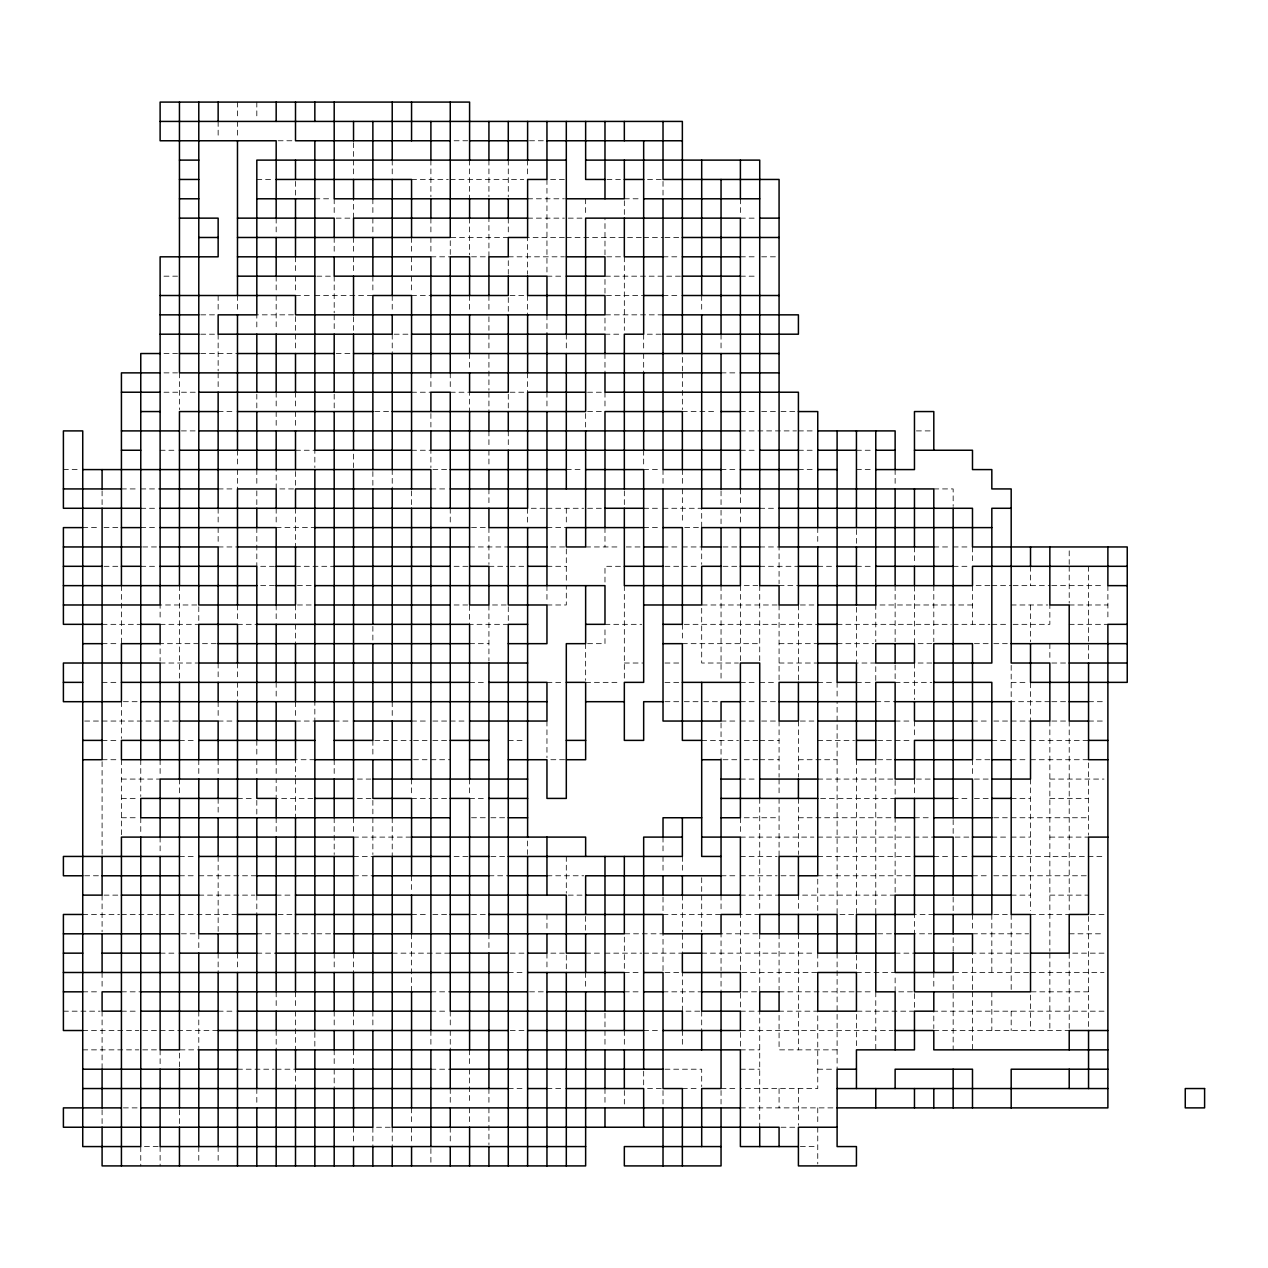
<?xml version="1.0" encoding="UTF-8"?>
<svg xmlns="http://www.w3.org/2000/svg" width="1268" height="1268" viewBox="0 0 1268 1268"><rect width="100%" height="100%" fill="white"/><g stroke="black" fill="none" stroke-linecap="round" stroke-linejoin="round"><path stroke-width="0.75" stroke-dasharray="5 3.75" d="M278.104 140.764L295.507 140.764M454.118 140.764L467.654 140.764M529.548 140.764L545.018 140.764M256.818 179.454L274.237 179.454M411.561 179.454L448.317 179.454M450.251 179.454L523.747 179.454M564.371 179.454L546.952 179.454L546.952 274.237M606.928 179.454L620.464 179.454M647.536 179.454L663.021 179.454M314.844 198.791L330.33 198.791M527.615 198.791L564.371 198.791M624.332 198.791L641.735 198.791M336.131 218.144L353.534 218.144L353.534 198.791M527.615 218.144L564.371 218.144M568.238 218.144L585.642 218.144M740.385 218.144L757.788 218.144M508.278 237.481L450.251 237.481L450.251 254.884M564.371 237.481L527.615 237.481L527.615 274.237M566.305 237.481L641.735 237.481M643.668 237.481L663.021 237.481M664.955 237.481L680.425 237.481M430.898 256.818L450.251 256.818M471.522 256.818L488.925 256.818L488.925 218.144M508.278 256.818L564.371 256.818M620.464 256.818L604.979 256.818L604.979 218.144M663.021 256.818L680.425 256.818M740.385 256.818L757.788 256.818M761.656 256.818L779.075 256.818M163.984 276.17L177.52 276.17M316.778 276.17L330.33 276.17M546.952 276.17L564.371 276.17M680.425 276.17L604.979 276.17L604.979 295.507L643.668 295.507M740.385 276.17L757.788 276.17M295.507 295.507L312.911 295.507M314.844 295.507L372.871 295.507M411.561 295.507L430.898 295.507M523.747 295.507L508.278 295.507L508.278 312.911M663.021 295.507L680.425 295.507M200.724 314.844L218.144 314.844M663.021 314.844L604.979 314.844L604.979 330.33M200.724 334.197L216.21 334.197M394.158 334.197L411.561 334.197M604.979 334.197L620.464 334.197M661.072 334.197L643.668 334.197L643.668 351.601M163.984 353.534L177.52 353.534M200.724 353.534L237.481 353.534M336.131 353.534L353.534 353.534M163.984 372.871L177.52 372.871M721.048 372.871L738.451 372.871M163.984 392.224L198.791 392.224M411.561 392.224L430.898 392.224M450.251 392.224L469.588 392.224L469.588 411.561M523.747 392.224L508.278 392.224L508.278 411.561M587.575 392.224L603.045 392.224M218.144 411.561L233.613 411.561M374.805 411.561L392.224 411.561M587.575 411.561L603.045 411.561M682.358 411.561L717.165 411.561M740.385 411.561L757.788 411.561M761.656 411.561L777.141 411.561M781.009 411.561L796.478 411.561M181.387 430.898L198.791 430.898M740.385 430.898L796.478 430.898M798.412 430.898L813.882 430.898M916.399 430.898L931.869 430.898M160.117 450.251L177.52 450.251M295.507 450.251L314.844 450.251L314.844 467.654M411.561 450.251L430.898 450.251L430.898 467.654M740.385 450.251L757.788 450.251M798.412 450.251L813.882 450.251M856.439 450.251L873.842 450.251M63.4 469.588L80.803 469.588M432.832 469.588L450.251 469.588M566.305 469.588L583.708 469.588M643.668 469.588L661.072 469.588M721.048 469.588L738.451 469.588M798.412 469.588L813.882 469.588M856.439 469.588L873.842 469.588M121.427 488.925L138.83 488.925M140.764 488.925L160.117 488.925M218.144 488.925L233.613 488.925M293.574 488.925L276.17 488.925L276.17 469.588M430.898 488.925L448.317 488.925M933.803 488.925L953.156 488.925L953.156 506.344M140.764 508.278L158.183 508.278M545.018 508.278L527.615 508.278L527.615 523.747M546.952 508.278L583.708 508.278M587.575 508.278L603.045 508.278M643.668 508.278L661.072 508.278M663.021 508.278L701.695 508.278L701.695 527.615L682.358 527.615M759.722 508.278L777.141 508.278M82.737 527.615L100.156 527.615M104.024 527.615L119.493 527.615M140.764 527.615L158.183 527.615M276.17 527.615L314.844 527.615M471.522 527.615L486.991 527.615M546.952 527.615L566.305 527.615M643.668 527.615L661.072 527.615M142.698 546.952L158.183 546.952M218.144 546.952L237.481 546.952M469.588 546.952L508.278 546.952M550.835 546.952L566.305 546.952L566.305 583.708M585.642 546.952L620.464 546.952M626.265 546.952L641.735 546.952M663.021 546.952L680.425 546.952M682.358 546.952L701.695 546.952L701.695 564.371M722.982 546.952L740.385 546.952M759.722 546.952L779.075 546.952L779.075 583.708M933.803 546.952L951.222 546.952M953.156 546.952L970.559 546.952M104.024 566.305L119.493 566.305M140.764 566.305L158.183 566.305M260.685 566.305L276.17 566.305M295.507 566.305L334.197 566.305M454.118 566.305L469.588 566.305M488.925 566.305L508.278 566.305M510.211 566.305L523.747 566.305M546.952 566.305L566.305 566.305M620.464 566.305L604.979 566.305L604.979 583.708M664.955 566.305L680.425 566.305M682.358 566.305L699.762 566.305M722.982 566.305L738.451 566.305M759.722 566.305L798.412 566.305M817.749 566.305L835.168 566.305M856.439 566.305L873.842 566.305M953.156 566.305L970.559 566.305M260.685 585.642L276.17 585.642M297.441 585.642L314.844 585.642M744.253 585.642L757.788 585.642M779.075 585.642L798.412 585.642M989.896 585.642L972.493 585.642L972.493 624.332M991.83 585.642L1011.182 585.642M1013.116 585.642L1049.856 585.642M1051.79 585.642L1104.016 585.642M297.441 604.979L314.844 604.979M454.118 604.979L467.654 604.979M546.952 604.979L566.305 604.979L566.305 585.642M777.141 604.979L701.695 604.979L701.695 663.021L738.451 663.021M800.346 604.979L813.882 604.979M972.493 604.979L875.776 604.979L875.776 641.735M1011.182 604.979L1047.923 604.979M1069.209 604.979L1107.883 604.979M102.09 624.332L140.764 624.332M160.117 624.332L198.791 624.332M237.481 624.332L256.818 624.332M508.278 624.332L469.588 624.332L469.588 604.979M604.979 624.332L641.735 624.332M684.292 624.332L817.749 624.332M837.102 624.332L951.222 624.332M953.156 624.332L989.896 624.332M991.83 624.332L1007.315 624.332M1013.116 624.332L1049.856 624.332L1049.856 604.979M1069.209 624.332L1107.883 624.332M102.09 643.668L119.493 643.668M216.21 643.668L160.117 643.668L160.117 661.072M469.588 643.668L488.925 643.668M587.575 643.668L604.979 643.668L604.979 626.265M682.358 643.668L759.722 643.668M779.075 643.668L817.749 643.668M837.102 643.668L873.842 643.668M931.869 643.668L914.466 643.668L914.466 585.642M974.426 643.668L989.896 643.668M993.763 643.668L1007.315 643.668M160.117 663.021L198.791 663.021M624.332 663.021L643.668 663.021M664.955 663.021L680.425 663.021M779.075 663.021L817.749 663.021M931.869 663.021L914.466 663.021L914.466 699.762M1051.79 663.021L1067.276 663.021M102.09 682.358L119.493 682.358M469.588 682.358L486.991 682.358M546.952 682.358L564.371 682.358M585.642 682.358L620.464 682.358M664.955 682.358L680.425 682.358M740.385 682.358L757.788 682.358M759.722 682.358L777.141 682.358M817.749 682.358L835.168 682.358M856.439 682.358L873.842 682.358M895.129 682.358L931.869 682.358M1011.182 682.358L1028.586 682.358M123.361 701.695L140.764 701.695M664.955 701.695L682.358 701.695M684.292 701.695L701.695 701.695M703.629 701.695L721.048 701.695M740.385 701.695L757.788 701.695M761.656 701.695L777.141 701.695M875.776 701.695L895.129 701.695M1049.856 701.695L1011.182 701.695L1011.182 663.021M1051.79 701.695L1069.209 701.695M1088.546 701.695L1104.016 701.695M84.671 721.048L160.117 721.048M163.984 721.048L179.454 721.048M218.144 721.048L233.613 721.048M295.507 721.048L314.844 721.048L314.844 701.695M334.197 721.048L351.601 721.048M411.561 721.048L427.031 721.048M432.832 721.048L448.317 721.048M450.251 721.048L467.654 721.048M721.048 721.048L738.451 721.048M740.385 721.048L757.788 721.048M761.656 721.048L777.141 721.048M800.346 721.048L813.882 721.048M895.129 721.048L910.598 721.048M972.493 721.048L989.896 721.048M993.763 721.048L1030.519 721.048L1030.519 682.358M1051.79 721.048L1069.209 721.048L1069.209 910.598M1088.546 721.048L1104.016 721.048M102.09 740.385L119.493 740.385M179.454 740.385L196.857 740.385M374.805 740.385L411.561 740.385M413.495 740.385L427.031 740.385M432.832 740.385L450.251 740.385M508.278 740.385L523.747 740.385M701.695 740.385L738.451 740.385M744.253 740.385L757.788 740.385M759.722 740.385L779.075 740.385M817.749 740.385L854.505 740.385M877.71 740.385L910.598 740.385M991.83 740.385L1007.315 740.385M1011.182 740.385L1028.586 740.385M1030.519 740.385L1088.546 740.385M102.09 759.722L119.493 759.722M314.844 759.722L295.507 759.722L295.507 777.141M413.495 759.722L427.031 759.722M430.898 759.722L450.251 759.722M550.835 759.722L566.305 759.722M722.982 759.722L740.385 759.722M744.253 759.722L757.788 759.722M759.722 759.722L779.075 759.722M798.412 759.722L837.102 759.722M877.71 759.722L895.129 759.722M989.896 759.722L972.493 759.722L972.493 777.141M1011.182 759.722L1028.586 759.722M1030.519 759.722L1088.546 759.722L1088.546 835.168M121.427 779.075L160.117 779.075M357.402 779.075L370.938 779.075M740.385 779.075L757.788 779.075M817.749 779.075L895.129 779.075L895.129 798.412L817.749 798.412M916.399 779.075L933.803 779.075M974.426 779.075L989.896 779.075M1049.856 779.075L1104.016 779.075M121.427 798.412L138.83 798.412M237.481 798.412L254.884 798.412M312.911 798.412L276.17 798.412L276.17 779.075M357.402 798.412L370.938 798.412M411.561 798.412L430.898 798.412M432.832 798.412L448.317 798.412M469.588 798.412L486.991 798.412M953.156 798.412L970.559 798.412M974.426 798.412L989.896 798.412M1011.182 798.412L1030.519 798.412M1049.856 798.412L1088.546 798.412M121.427 817.749L138.83 817.749M471.522 817.749L488.925 817.749M490.859 817.749L508.278 817.749M744.253 817.749L779.075 817.749M798.412 817.749L895.129 817.749L895.129 893.195M914.466 817.749L931.869 817.749M993.763 817.749L1007.315 817.749M1011.182 817.749L1088.546 817.749M353.534 837.102L411.561 837.102M740.385 837.102L813.882 837.102M817.749 837.102L933.803 837.102M955.089 837.102L972.493 837.102M991.83 837.102L1007.315 837.102M1011.182 837.102L1030.519 837.102M1049.856 837.102L1088.546 837.102M179.454 856.439L196.857 856.439M353.534 856.439L372.871 856.439M454.118 856.439L469.588 856.439M490.859 856.439L506.344 856.439M740.385 856.439L777.141 856.439M817.749 856.439L910.598 856.439M933.803 856.439L951.222 856.439M953.156 856.439L970.559 856.439M991.83 856.439L1104.016 856.439M84.671 875.776L100.156 875.776M179.454 875.776L196.857 875.776M198.791 875.776L256.818 875.776M353.534 875.776L372.871 875.776M488.925 875.776L508.278 875.776M546.952 875.776L583.708 875.776M721.048 875.776L738.451 875.776M740.385 875.776L777.141 875.776M781.009 875.776L796.478 875.776M910.598 875.776L817.749 875.776L817.749 914.466M972.493 875.776L989.896 875.776M993.763 875.776L1086.613 875.776M104.024 895.129L119.493 895.129M198.791 895.129L254.884 895.129M276.17 895.129L293.574 895.129M568.238 895.129L585.642 895.129M740.385 895.129L779.075 895.129M895.129 895.129L798.412 895.129L798.412 910.598M1011.182 895.129L1030.519 895.129M1049.856 895.129L1088.546 895.129M82.737 914.466L119.493 914.466M121.427 914.466L158.183 914.466M160.117 914.466L177.52 914.466M179.454 914.466L237.481 914.466M278.104 914.466L293.574 914.466M411.561 914.466L427.031 914.466M432.832 914.466L450.251 914.466M471.522 914.466L486.991 914.466M663.021 914.466L721.048 914.466M759.722 914.466L740.385 914.466L740.385 972.493L817.749 972.493M933.803 914.466L914.466 914.466L914.466 933.803L931.869 933.803M993.763 914.466L1007.315 914.466M1030.519 914.466L1069.209 914.466M1104.016 914.466L1088.546 914.466L1088.546 1028.586M181.387 933.803L198.791 933.803L198.791 951.222M256.818 933.803L274.237 933.803M276.17 933.803L314.844 933.803M316.778 933.803L334.197 933.803M757.788 933.803L721.048 933.803L721.048 970.559M877.71 933.803L893.195 933.803M972.493 933.803L1028.586 933.803M1069.209 933.803L1104.016 933.803M160.117 953.156L177.52 953.156M256.818 953.156L276.17 953.156M392.224 953.156L450.251 953.156M510.211 953.156L527.615 953.156M550.835 953.156L564.371 953.156M585.642 953.156L603.045 953.156M604.979 953.156L641.735 953.156M643.668 953.156L682.358 953.156L682.358 933.803M701.695 953.156L813.882 953.156M895.129 953.156L914.466 953.156M1028.586 953.156L972.493 953.156L972.493 989.896M1104.016 953.156L1069.209 953.156L1069.209 1028.586M508.278 972.493L523.747 972.493M624.332 972.493L641.735 972.493M664.955 972.493L680.425 972.493M856.439 972.493L895.129 972.493M1028.586 972.493L953.156 972.493L953.156 1049.856M1030.519 972.493L1104.016 972.493M82.737 991.83L100.156 991.83M121.427 991.83L140.764 991.83M430.898 991.83L450.251 991.83M529.548 991.83L546.952 991.83M624.332 991.83L641.735 991.83M663.021 991.83L701.695 991.83M779.075 991.83L854.505 991.83M856.439 991.83L873.842 991.83M1088.546 991.83L1030.519 991.83L1030.519 1030.519M63.4 1011.182L100.156 1011.182M121.427 1011.182L138.83 1011.182M218.144 1011.182L233.613 1011.182M430.898 1011.182L448.317 1011.182M699.762 1011.182L682.358 1011.182L682.358 972.493M740.385 1011.182L759.722 1011.182L759.722 1127.236M914.466 1011.182L856.439 1011.182L856.439 1047.923M1104.016 1011.182L933.803 1011.182L933.803 1028.586M82.737 1030.519L138.83 1030.519M142.698 1030.519L218.144 1030.519M510.211 1030.519L527.615 1030.519M643.668 1030.519L661.072 1030.519M740.385 1030.519L893.195 1030.519M933.803 1030.519L1069.209 1030.519M82.737 1049.856L138.83 1049.856M142.698 1049.856L160.117 1049.856L160.117 1067.276M740.385 1049.856L759.722 1049.856M837.102 1049.856L779.075 1049.856L779.075 1011.182L817.749 1011.182L817.749 1088.546L740.385 1088.546M237.481 1069.209L274.237 1069.209M276.17 1069.209L295.507 1069.209L295.507 1088.546M430.898 1069.209L450.251 1069.209M664.955 1069.209L701.695 1069.209L701.695 1086.613M740.385 1069.209L759.722 1069.209M817.749 1069.209L835.168 1069.209M508.278 1088.546L523.747 1088.546M546.952 1088.546L564.371 1088.546M647.536 1088.546L663.021 1088.546L663.021 1104.016M682.358 1088.546L699.762 1088.546M721.048 1088.546L738.451 1088.546M123.361 1107.883L138.83 1107.883M740.385 1107.883L837.102 1107.883M390.29 1127.236L372.871 1127.236L372.871 1146.573M781.009 1127.236L798.412 1127.236M158.183 1146.573L140.764 1146.573L140.764 1165.91M800.346 1146.573L817.749 1146.573M1107.883 585.642L1107.883 620.464M1088.546 566.305L1088.546 663.021M1069.209 550.835L1069.209 564.371M1069.209 566.305L1069.209 603.045M1049.856 643.668L1049.856 661.072M1049.856 721.048L1049.856 951.222M1049.856 953.156L1049.856 1030.519M1030.519 566.305L1030.519 585.642M1030.519 604.979L1030.519 641.735M1030.519 779.075L1030.519 910.598M1011.182 914.466L1011.182 989.896M1011.182 1011.182L1011.182 1030.519M991.83 914.466L991.83 972.493M991.83 991.83L991.83 1030.519M972.493 546.952L972.493 564.371M972.493 914.466L972.493 931.869M972.493 991.83L972.493 1049.856M953.156 819.683L953.156 835.168M953.156 897.062L953.156 910.598M953.156 937.67L953.156 951.222M933.803 585.642L933.803 641.735M933.803 972.493L933.803 989.896M914.466 546.952L914.466 564.371M914.466 721.048L914.466 738.451M914.466 779.075L914.466 796.478M914.466 1007.315L914.466 991.83L895.129 991.83L895.129 974.426M895.129 469.588L895.129 486.991M895.129 585.642L895.129 641.735M895.129 664.955L895.129 680.425M875.776 680.425L875.776 663.021L856.439 663.021L856.439 604.979M875.776 759.722L875.776 914.466M875.776 991.83L875.776 1049.856M856.439 529.548L856.439 545.018M856.439 759.722L856.439 914.466L837.102 914.466L837.102 701.695M856.439 955.089L856.439 970.559M837.102 682.358L837.102 699.762M837.102 953.156L837.102 1069.209M817.749 527.615L817.749 545.018M817.749 953.156L817.749 970.559M817.749 1107.883L817.749 1125.302M817.749 1127.236L817.749 1163.976M798.412 604.979L798.412 680.425M798.412 721.048L798.412 777.141M798.412 798.412L798.412 854.505M798.412 933.803L798.412 1049.856M798.412 1088.546L798.412 1125.302M779.075 604.979L779.075 680.425M779.075 721.048L779.075 777.141M779.075 779.075L779.075 796.478M779.075 798.412L779.075 856.439M779.075 933.803L779.075 989.896M779.075 1088.546L779.075 1107.883M759.722 585.642L759.722 661.072M759.722 798.412L759.722 910.598M759.722 933.803L759.722 991.83L740.385 991.83L740.385 1007.315M740.385 198.791L740.385 216.21M740.385 488.925L740.385 506.344M740.385 508.278L740.385 523.747M740.385 585.642L740.385 661.072M740.385 817.749L740.385 835.168M740.385 1032.453L740.385 1047.923M721.048 334.197L721.048 351.601M721.048 490.859L721.048 506.344M721.048 510.211L721.048 523.747M721.048 585.642L721.048 680.425M721.048 722.982L721.048 759.722M721.048 895.129L721.048 910.598M721.048 972.493L721.048 991.83M721.048 1090.48L721.048 1104.016M701.695 295.507L701.695 312.911M701.695 877.71L701.695 893.195M701.695 895.129L701.695 931.869M701.695 1011.182L701.695 1030.519M682.358 357.402L682.358 370.938M682.358 372.871L682.358 409.627M682.358 469.588L682.358 486.991M682.358 488.925L682.358 523.747M682.358 624.332L682.358 641.735M682.358 856.439L682.358 873.842M682.358 895.129L682.358 931.869M682.358 1030.519L682.358 1047.923M663.021 181.387L663.021 198.791M663.021 469.588L663.021 486.991M663.021 837.102L663.021 854.505M663.021 856.439L663.021 873.842M663.021 897.062L663.021 910.598M663.021 970.559L663.021 933.803L624.332 933.803L624.332 970.559M643.668 353.534L643.668 372.871M643.668 450.251L643.668 467.654M643.668 1071.143L643.668 1086.613M624.332 200.724L624.332 216.21M624.332 256.818L624.332 330.33M624.332 490.859L624.332 506.344M624.332 585.642L624.332 680.425M624.332 1030.519L624.332 1047.923M624.332 1090.48L624.332 1104.016M604.979 353.534L604.979 372.871M604.979 392.224L604.979 409.627M604.979 527.615L604.979 546.952M604.979 1013.116L604.979 1028.586M604.979 1030.519L604.979 1047.923M604.979 1088.546L604.979 1104.016M585.642 198.791L585.642 216.21M585.642 413.495L585.642 427.031M585.642 643.668L585.642 680.425M585.642 916.399L585.642 931.869M585.642 972.493L585.642 989.896M566.305 334.197L566.305 351.601M566.305 508.278L566.305 523.747M566.305 856.439L566.305 893.195M566.305 955.089L566.305 970.559M546.952 314.844L546.952 334.197M546.952 392.224L546.952 409.627M546.952 585.642L546.952 603.045M546.952 721.048L546.952 757.788M546.952 914.466L546.952 931.869M546.952 953.156L546.952 970.559M527.615 160.117L527.615 177.52M527.615 295.507L527.615 314.844M527.615 372.871L527.615 392.224M527.615 840.969L527.615 854.505M508.278 160.117L508.278 196.857M508.278 218.144L508.278 233.613M508.278 260.685L508.278 274.237M508.278 430.898L508.278 448.317M508.278 620.464L508.278 604.979L488.925 604.979L488.925 661.072M488.925 160.117L488.925 196.857M488.925 295.507L488.925 312.911M488.925 316.778L488.925 330.33M488.925 334.197L488.925 351.601M488.925 353.534L488.925 390.29M488.925 392.224L488.925 411.561M488.925 430.898L488.925 448.317M488.925 450.251L488.925 467.654M488.925 488.925L488.925 506.344M488.925 527.615L488.925 564.371M488.925 933.803L488.925 951.222M488.925 1088.546L488.925 1104.016M488.925 1107.883L488.925 1144.639M469.588 160.117L469.588 198.791M469.588 218.144L469.588 254.884M469.588 295.507L469.588 312.911M469.588 353.534L469.588 370.938M469.588 779.075L469.588 796.478M469.588 1049.856L469.588 1067.276M469.588 1069.209L469.588 1104.016M469.588 1107.883L469.588 1125.302M450.251 372.871L450.251 390.29M450.251 508.278L450.251 523.747M450.251 1011.182L450.251 1028.586M450.251 1030.519L450.251 1049.856M450.251 1088.546L450.251 1104.016M450.251 1127.236L450.251 1144.639M430.898 160.117L430.898 196.857M430.898 218.144L430.898 233.613M430.898 237.481L430.898 254.884M430.898 372.871L430.898 390.29M430.898 413.495L430.898 427.031M430.898 1030.519L430.898 1047.923M430.898 1148.507L430.898 1163.976M411.561 237.481L411.561 254.884M411.561 256.818L411.561 274.237M411.561 276.17L411.561 293.574M411.561 490.859L411.561 506.344M411.561 779.075L411.561 796.478M411.561 875.776L411.561 893.195M411.561 933.803L411.561 991.83M411.561 1107.883L411.561 1125.302M411.561 1127.236L411.561 1144.639M392.224 160.117L392.224 177.52M392.224 295.507L392.224 312.911M392.224 334.197L392.224 353.534M392.224 469.588L392.224 488.925M392.224 701.695L392.224 717.165M392.224 817.749L392.224 856.439M392.224 1127.236L392.224 1146.573M372.871 198.791L372.871 216.21M372.871 218.144L372.871 233.613M372.871 276.17L372.871 293.574M372.871 471.522L372.871 486.991M372.871 626.265L372.871 641.735M372.871 740.385L372.871 757.788M372.871 800.346L372.871 813.882M372.871 817.749L372.871 854.505M372.871 1011.182L372.871 1028.586M353.534 142.698L353.534 158.183M353.534 160.117L353.534 177.52M353.534 237.481L353.534 254.884M353.534 256.818L353.534 274.237M353.534 316.778L353.534 330.33M353.534 454.118L353.534 467.654M353.534 817.749L353.534 835.168M353.534 953.156L353.534 972.493M353.534 1011.182L353.534 1028.586M353.534 1049.856L353.534 1067.276M353.534 1127.236L353.534 1144.639M334.197 198.791L334.197 216.21M334.197 237.481L334.197 254.884M334.197 276.17L334.197 312.911M334.197 314.844L334.197 330.33M334.197 394.158L334.197 409.627M334.197 759.722L334.197 777.141M334.197 817.749L334.197 854.505M334.197 953.156L334.197 970.559M334.197 1011.182L334.197 1028.586M334.197 1049.856L334.197 1067.276M334.197 1069.209L334.197 1088.546M314.844 1032.453L314.844 1049.856M295.507 181.387L295.507 196.857M295.507 256.818L295.507 274.237M295.507 276.17L295.507 293.574M295.507 330.33L295.507 314.844L256.818 314.844L256.818 330.33M295.507 334.197L295.507 351.601M295.507 392.224L295.507 409.627M295.507 411.561L295.507 427.031M295.507 471.522L295.507 486.991M295.507 508.278L295.507 546.952M295.507 604.979L295.507 620.464M295.507 624.332L295.507 643.668M295.507 701.695L295.507 717.165M295.507 779.075L295.507 817.749M295.507 991.83L295.507 1007.315M295.507 1011.182L295.507 1049.856M276.17 218.144L276.17 233.613M276.17 276.17L276.17 293.574M276.17 295.507L276.17 330.33M276.17 392.224L276.17 409.627M276.17 411.561L276.17 427.031M276.17 508.278L276.17 523.747M276.17 604.979L276.17 620.464M276.17 682.358L276.17 699.762M276.17 759.722L276.17 777.141M276.17 817.749L276.17 835.168M276.17 991.83L276.17 1007.315M276.17 1030.519L276.17 1049.856M256.818 102.09L256.818 119.493M256.818 394.158L256.818 409.627M256.818 469.588L256.818 486.991M256.818 490.859L256.818 508.278M256.818 527.615L256.818 566.305M256.818 740.385L256.818 757.788M256.818 759.722L256.818 777.141M256.818 800.346L256.818 817.749M256.818 895.129L256.818 914.466M256.818 1088.546L256.818 1104.016M237.481 102.09L237.481 119.493M237.481 121.427L237.481 138.83M237.481 295.507L237.481 312.911M237.481 450.251L237.481 467.654M237.481 469.588L237.481 488.925M237.481 604.979L237.481 620.464M237.481 663.021L237.481 680.425M237.481 682.358L237.481 701.695M237.481 953.156L237.481 970.559M218.144 121.427L218.144 138.83M218.144 295.507L218.144 312.911M218.144 334.197L218.144 370.938M218.144 372.871L218.144 390.29M218.144 508.278L218.144 523.747M218.144 527.615L218.144 545.018M218.144 663.021L218.144 680.425M218.144 701.695L218.144 717.165M218.144 759.722L218.144 777.141M218.144 798.412L218.144 813.882M218.144 856.439L218.144 933.803M218.144 953.156L218.144 972.493M218.144 1146.573L218.144 1163.976M198.791 620.464L198.791 604.979L160.117 604.979L160.117 620.464M198.791 759.722L198.791 777.141M198.791 1011.182L198.791 1049.856L179.454 1049.856L179.454 1069.209M198.791 1146.573L198.791 1163.976M179.454 372.871L179.454 409.627M179.454 585.642L179.454 682.358M179.454 779.075L179.454 796.478M179.454 1109.817L179.454 1125.302M160.117 759.722L160.117 777.141M160.117 837.102L160.117 854.505M160.117 1146.573L160.117 1165.91M140.764 759.722L140.764 796.478M140.764 817.749L140.764 835.168M121.427 585.642L121.427 643.668M121.427 701.695L121.427 738.451M121.427 759.722L121.427 835.168M102.09 490.859L102.09 506.344M102.09 761.656L102.09 854.505M102.09 895.129L102.09 931.869M102.09 972.493L102.09 989.896M102.09 1011.182L102.09 1069.209M102.09 1109.817L102.09 1125.302"/><path stroke-width="1.5" d="M160.117 121.427L682.358 121.427L682.358 353.534M450.251 140.764L295.507 140.764L295.507 102.09M469.588 140.764L527.615 140.764M546.952 140.764L682.358 140.764M179.454 160.117L198.791 160.117M566.305 160.117L256.818 160.117L256.818 314.844L218.144 314.844L218.144 334.197L392.224 334.197L392.224 314.844M585.642 160.117L759.722 160.117L759.722 585.642L779.075 585.642L779.075 604.979L798.412 604.979L798.412 392.224L604.979 392.224L604.979 372.871M179.454 179.454L198.791 179.454M276.17 179.454L411.561 179.454L411.561 237.481M604.979 179.454L585.642 179.454L585.642 121.427M624.332 179.454L643.668 179.454M179.454 198.791L198.791 198.791M256.818 198.791L314.844 198.791M527.615 198.791L334.197 198.791L334.197 102.09M566.305 198.791L624.332 198.791L624.332 160.117M643.668 198.791L759.722 198.791M179.454 218.144L218.144 218.144L218.144 256.818L160.117 256.818L160.117 604.979L63.4 604.979M237.481 218.144L334.197 218.144L334.197 237.481M527.615 218.144L353.534 218.144L353.534 237.481M759.722 218.144L779.075 218.144M198.791 237.481L218.144 237.481M237.481 237.481L450.251 237.481L450.251 102.09M682.358 237.481L779.075 237.481M237.481 256.818L430.898 256.818L430.898 372.871M566.305 256.818L604.979 256.818L604.979 276.17L566.305 276.17M663.021 256.818L624.332 256.818L624.332 218.144M682.358 256.818L740.385 256.818M237.481 276.17L314.844 276.17M682.358 276.17L740.385 276.17M160.117 295.507L295.507 295.507L295.507 314.844L604.979 314.844L604.979 295.507L527.615 295.507L527.615 276.17M430.898 295.507L508.278 295.507L508.278 276.17M643.668 295.507L663.021 295.507M682.358 295.507L779.075 295.507M160.117 314.844L198.791 314.844M663.021 314.844L798.412 314.844L798.412 334.197L663.021 334.197M160.117 334.197L198.791 334.197M411.561 334.197L604.979 334.197L604.979 353.534M160.117 353.534L140.764 353.534L140.764 759.722M179.454 353.534L198.791 353.534M237.481 353.534L334.197 353.534M353.534 353.534L779.075 353.534M160.117 372.871L121.427 372.871L121.427 585.642M721.048 372.871L179.454 372.871L179.454 102.09M740.385 372.871L779.075 372.871M121.427 392.224L160.117 392.224M198.791 392.224L411.561 392.224M585.642 392.224L527.615 392.224L527.615 508.278L160.117 508.278M140.764 411.561L160.117 411.561M218.144 411.561L179.454 411.561L179.454 585.642M237.481 411.561L372.871 411.561M392.224 411.561L585.642 411.561L585.642 218.144L740.385 218.144L740.385 488.925M721.048 411.561L740.385 411.561M798.412 411.561L817.749 411.561L817.749 527.615M121.427 430.898L179.454 430.898M198.791 430.898L740.385 430.898M817.749 430.898L895.129 430.898L895.129 469.588M121.427 450.251L140.764 450.251M179.454 450.251L295.507 450.251M411.561 450.251L314.844 450.251L314.844 140.764M740.385 450.251L430.898 450.251L430.898 430.898M759.722 450.251L798.412 450.251M817.749 450.251L856.439 450.251M875.776 450.251L895.129 450.251M914.466 450.251L972.493 450.251L972.493 469.588L991.83 469.588L991.83 488.925L1011.182 488.925L1011.182 663.021L1049.856 663.021L1049.856 721.048L1030.519 721.048L1030.519 779.075L991.83 779.075M82.737 469.588L430.898 469.588L430.898 1030.519M450.251 469.588L566.305 469.588M585.642 469.588L643.668 469.588L643.668 682.358L624.332 682.358L624.332 740.385L643.668 740.385L643.668 701.695L663.021 701.695M721.048 469.588L663.021 469.588L663.021 198.791M740.385 469.588L798.412 469.588M817.749 469.588L837.102 469.588M875.776 469.588L914.466 469.588L914.466 411.561L933.803 411.561L933.803 450.251M63.4 488.925L121.427 488.925M160.117 488.925L218.144 488.925M430.898 488.925L295.507 488.925L295.507 508.278M450.251 488.925L933.803 488.925L933.803 585.642M140.764 508.278L63.4 508.278L63.4 430.898L82.737 430.898L82.737 1146.573L140.764 1146.573L140.764 837.102M604.979 508.278L643.668 508.278M759.722 508.278L701.695 508.278L701.695 314.844M779.075 508.278L972.493 508.278L972.493 546.952L1127.236 546.952L1127.236 682.358L1030.519 682.358L1030.519 643.668M1011.182 508.278L991.83 508.278L991.83 663.021L933.803 663.021M82.737 527.615L63.4 527.615L63.4 624.332L102.09 624.332M121.427 527.615L140.764 527.615M160.117 527.615L276.17 527.615L276.17 604.979M314.844 527.615L469.588 527.615M546.952 527.615L488.925 527.615L488.925 508.278M643.668 527.615L566.305 527.615L566.305 546.952L585.642 546.952L585.642 430.898M663.021 527.615L682.358 527.615L682.358 624.332L663.021 624.332M991.83 527.615L701.695 527.615L701.695 546.952L721.048 546.952M63.4 546.952L140.764 546.952M160.117 546.952L218.144 546.952L218.144 663.021M237.481 546.952L469.588 546.952M508.278 546.952L546.952 546.952M643.668 546.952L663.021 546.952M740.385 546.952L759.722 546.952M933.803 546.952L779.075 546.952L779.075 179.454L663.021 179.454L663.021 121.427M63.4 566.305L102.09 566.305M121.427 566.305L140.764 566.305M160.117 566.305L256.818 566.305L256.818 740.385M276.17 566.305L295.507 566.305M334.197 566.305L450.251 566.305M469.588 566.305L488.925 566.305L488.925 604.979L469.588 604.979L469.588 411.561M527.615 566.305L546.952 566.305M624.332 566.305L663.021 566.305M721.048 566.305L701.695 566.305L701.695 604.979L643.668 604.979M740.385 566.305L759.722 566.305M798.412 566.305L817.749 566.305M837.102 566.305L856.439 566.305M875.776 566.305L953.156 566.305M1127.236 566.305L972.493 566.305L972.493 585.642L798.412 585.642M63.4 585.642L256.818 585.642M276.17 585.642L295.507 585.642M314.844 585.642L604.979 585.642L604.979 624.332L585.642 624.332M1127.236 585.642L1107.883 585.642L1107.883 546.952M314.844 604.979L450.251 604.979M817.749 604.979L875.776 604.979L875.776 430.898M140.764 624.332L160.117 624.332L160.117 643.668L121.427 643.668L121.427 701.695L63.4 701.695L63.4 663.021L160.117 663.021L160.117 759.722M256.818 624.332L469.588 624.332L469.588 779.075M527.615 624.332L508.278 624.332L508.278 1165.91M817.749 624.332L837.102 624.332M1127.236 624.332L1107.883 624.332L1107.883 1107.883L837.102 1107.883M82.737 643.668L102.09 643.668M218.144 643.668L469.588 643.668M508.278 643.668L546.952 643.668L546.952 604.979L508.278 604.979L508.278 450.251M663.021 643.668L682.358 643.668L682.358 740.385L701.695 740.385M817.749 643.668L837.102 643.668M1011.182 643.668L1127.236 643.668M198.791 663.021L527.615 663.021M817.749 663.021L856.439 663.021L856.439 759.722L875.776 759.722L875.776 682.358L895.129 682.358L895.129 779.075L914.466 779.075L914.466 740.385L991.83 740.385M1069.209 663.021L1127.236 663.021M63.4 682.358L82.737 682.358M121.427 682.358L469.588 682.358M488.925 682.358L546.952 682.358L546.952 721.048L469.588 721.048M566.305 682.358L585.642 682.358L585.642 759.722L566.305 759.722M682.358 682.358L740.385 682.358M817.749 682.358L779.075 682.358L779.075 721.048L798.412 721.048L798.412 682.358M856.439 682.358L837.102 682.358L837.102 430.898M933.803 682.358L991.83 682.358L991.83 914.466L933.803 914.466M140.764 701.695L546.952 701.695M585.642 701.695L624.332 701.695M740.385 701.695L721.048 701.695L721.048 721.048L663.021 721.048L663.021 488.925M779.075 701.695L875.776 701.695M895.129 701.695L1011.182 701.695L1011.182 914.466L1030.519 914.466L1030.519 991.83L914.466 991.83L914.466 933.803L895.129 933.803M1069.209 701.695L1088.546 701.695M179.454 721.048L218.144 721.048L218.144 759.722M237.481 721.048L295.507 721.048L295.507 759.722L121.427 759.722L121.427 740.385L179.454 740.385M334.197 721.048L314.844 721.048L314.844 1030.519M353.534 721.048L411.561 721.048M817.749 721.048L895.129 721.048M972.493 721.048L914.466 721.048L914.466 701.695M1088.546 721.048L1069.209 721.048L1069.209 604.979L1049.856 604.979L1049.856 546.952M82.737 740.385L102.09 740.385M198.791 740.385L314.844 740.385M334.197 740.385L372.871 740.385L372.871 643.668M450.251 740.385L488.925 740.385M566.305 740.385L585.642 740.385M856.439 740.385L875.776 740.385M1088.546 740.385L1107.883 740.385M82.737 759.722L102.09 759.722L102.09 508.278M314.844 759.722L411.561 759.722M469.588 759.722L488.925 759.722M508.278 759.722L546.952 759.722L546.952 798.412L566.305 798.412L566.305 643.668L585.642 643.668L585.642 585.642M701.695 759.722L721.048 759.722L721.048 895.129M895.129 759.722L972.493 759.722L972.493 643.668L933.803 643.668L933.803 972.493M991.83 759.722L1011.182 759.722M1107.883 759.722L1088.546 759.722L1088.546 663.021M353.534 779.075L160.117 779.075L160.117 837.102M372.871 779.075L527.615 779.075M721.048 779.075L740.385 779.075M759.722 779.075L817.749 779.075M933.803 779.075L972.493 779.075L972.493 914.466M237.481 798.412L140.764 798.412L140.764 817.749L450.251 817.749M314.844 798.412L353.534 798.412M450.251 798.412L469.588 798.412L469.588 1049.856M488.925 798.412L527.615 798.412M721.048 798.412L817.749 798.412M953.156 798.412L895.129 798.412L895.129 817.749L914.466 817.749M991.83 798.412L1011.182 798.412M508.278 817.749L527.615 817.749M701.695 817.749L663.021 817.749L663.021 837.102M721.048 817.749L740.385 817.749L740.385 663.021L759.722 663.021L759.722 798.412M933.803 817.749L991.83 817.749M411.561 837.102L585.642 837.102L585.642 856.439M682.358 837.102L643.668 837.102L643.668 1069.209M701.695 837.102L740.385 837.102L740.385 914.466L721.048 914.466L721.048 933.803L663.021 933.803L663.021 914.466L488.925 914.466M933.803 837.102L953.156 837.102L953.156 895.129M972.493 837.102L991.83 837.102M1107.883 837.102L1088.546 837.102L1088.546 914.466L1069.209 914.466L1069.209 953.156L1030.519 953.156M179.454 856.439L63.4 856.439L63.4 875.776L82.737 875.776M198.791 856.439L353.534 856.439M450.251 856.439L372.871 856.439L372.871 1011.182M469.588 856.439L488.925 856.439M508.278 856.439L682.358 856.439L682.358 817.749M721.048 856.439L701.695 856.439L701.695 682.358M817.749 856.439L779.075 856.439L779.075 933.803M914.466 856.439L933.803 856.439M972.493 856.439L991.83 856.439M102.09 875.776L179.454 875.776M256.818 875.776L353.534 875.776M372.871 875.776L488.925 875.776M508.278 875.776L546.952 875.776M721.048 875.776L585.642 875.776L585.642 914.466M798.412 875.776L817.749 875.776L817.749 546.952M914.466 875.776L972.493 875.776M82.737 895.129L102.09 895.129L102.09 856.439M121.427 895.129L198.791 895.129M276.17 895.129L256.818 895.129L256.818 817.749M295.507 895.129L566.305 895.129L566.305 953.156L585.642 953.156M585.642 895.129L740.385 895.129M779.075 895.129L798.412 895.129L798.412 856.439M1011.182 895.129L895.129 895.129L895.129 972.493L953.156 972.493L953.156 953.156M82.737 914.466L63.4 914.466L63.4 1030.519L82.737 1030.519M237.481 914.466L276.17 914.466M295.507 914.466L411.561 914.466M450.251 914.466L469.588 914.466M63.4 933.803L179.454 933.803M256.818 933.803L198.791 933.803L198.791 779.075M334.197 933.803L624.332 933.803L624.332 856.439M875.776 933.803L759.722 933.803L759.722 914.466L837.102 914.466L837.102 953.156M933.803 933.803L972.493 933.803L972.493 953.156L914.466 953.156M63.4 953.156L82.737 953.156M102.09 953.156L160.117 953.156M179.454 953.156L256.818 953.156M276.17 953.156L392.224 953.156M450.251 953.156L508.278 953.156M527.615 953.156L546.952 953.156L546.952 933.803M701.695 953.156L682.358 953.156L682.358 972.493L740.385 972.493L740.385 991.83L701.695 991.83M895.129 953.156L817.749 953.156L817.749 914.466M63.4 972.493L508.278 972.493M527.615 972.493L624.332 972.493L624.332 1030.519M643.668 972.493L663.021 972.493L663.021 1088.546L682.358 1088.546L682.358 1165.91M63.4 991.83L82.737 991.83M121.427 991.83L102.09 991.83L102.09 1011.182L121.427 1011.182M140.764 991.83L430.898 991.83M450.251 991.83L527.615 991.83M546.952 991.83L624.332 991.83M643.668 991.83L663.021 991.83M140.764 1011.182L218.144 1011.182M237.481 1011.182L430.898 1011.182M218.144 1030.519L508.278 1030.519M527.615 1030.519L643.668 1030.519M663.021 1030.519L740.385 1030.519L740.385 1011.182L701.695 1011.182L701.695 933.803M895.129 1030.519L933.803 1030.519L933.803 1049.856L1107.883 1049.856M1107.883 1030.519L1069.209 1030.519L1069.209 1049.856M82.737 1069.209L237.481 1069.209M430.898 1069.209L295.507 1069.209L295.507 1049.856M450.251 1069.209L663.021 1069.209M856.439 1069.209L837.102 1069.209L837.102 1146.573L856.439 1146.573L856.439 1165.91L798.412 1165.91L798.412 1127.236L837.102 1127.236M1107.883 1069.209L1011.182 1069.209L1011.182 1107.883M82.737 1088.546L508.278 1088.546M527.615 1088.546L546.952 1088.546M566.305 1088.546L643.668 1088.546L643.668 1127.236M837.102 1088.546L1107.883 1088.546M121.427 1107.883L63.4 1107.883L63.4 1127.236L372.871 1127.236L372.871 1030.519M140.764 1107.883L740.385 1107.883M585.642 1146.573L160.117 1146.573L160.117 1069.209M721.048 1146.573L624.332 1146.573L624.332 1165.91L721.048 1165.91L721.048 1107.883M798.412 1146.573L740.385 1146.573L740.385 1049.856L198.791 1049.856L198.791 1146.573M1088.546 1030.519L1088.546 1088.546M1069.209 1069.209L1069.209 1088.546M1030.519 546.952L1030.519 566.305M972.493 1107.883L972.493 1069.209L895.129 1069.209L895.129 1088.546M953.156 508.278L953.156 817.749M953.156 914.466L953.156 933.803M953.156 1069.209L953.156 1107.883M933.803 991.83L933.803 1011.182L914.466 1011.182L914.466 1049.856L856.439 1049.856L856.439 1088.546M933.803 1088.546L933.803 1107.883M914.466 488.925L914.466 546.952M914.466 566.305L914.466 585.642M914.466 798.412L914.466 914.466L856.439 914.466L856.439 953.156M914.466 1088.546L914.466 1107.883M895.129 488.925L895.129 585.642M895.129 643.668L895.129 663.021M895.129 1049.856L895.129 991.83L875.776 991.83L875.776 914.466M875.776 1088.546L875.776 1107.883M856.439 430.898L856.439 527.615M856.439 546.952L856.439 604.979M798.412 779.075L798.412 798.412M798.412 914.466L798.412 933.803M779.075 1146.573L779.075 1127.236L392.224 1127.236L392.224 856.439M759.722 1127.236L759.722 1146.573M740.385 160.117L740.385 198.791M740.385 527.615L740.385 585.642L624.332 585.642L624.332 508.278M721.048 179.454L721.048 334.197M721.048 353.534L721.048 488.925M721.048 527.615L721.048 585.642M721.048 991.83L721.048 1088.546L701.695 1088.546L701.695 1146.573M701.695 160.117L701.695 295.507M701.695 1030.519L701.695 1049.856M682.358 469.588L682.358 411.561L604.979 411.561L604.979 527.615M682.358 875.776L682.358 895.129M682.358 1030.519L682.358 1011.182L450.251 1011.182L450.251 527.615M663.021 875.776L663.021 895.129M663.021 1107.883L663.021 1165.91M643.668 140.764L643.668 334.197L624.332 334.197L624.332 488.925M643.668 372.871L643.668 450.251M624.332 121.427L624.332 140.764M624.332 1049.856L624.332 1088.546M604.979 121.427L604.979 198.791M604.979 856.439L604.979 1011.182M604.979 1049.856L604.979 1088.546M604.979 1107.883L604.979 1127.236M585.642 933.803L585.642 972.493M585.642 991.83L585.642 1165.91L102.09 1165.91L102.09 1127.236M566.305 121.427L566.305 334.197M566.305 353.534L566.305 488.925M566.305 972.493L566.305 1165.91M546.952 121.427L546.952 179.454L527.615 179.454L527.615 237.481L508.278 237.481L508.278 256.818L488.925 256.818L488.925 295.507M546.952 314.844L546.952 276.17L334.197 276.17L334.197 256.818M546.952 334.197L546.952 392.224M546.952 411.561L546.952 585.642M546.952 837.102L546.952 895.129M546.952 972.493L546.952 1165.91M527.615 121.427L527.615 160.117M527.615 314.844L527.615 372.871M527.615 527.615L527.615 837.102M527.615 856.439L527.615 1165.91M508.278 121.427L508.278 160.117M508.278 198.791L508.278 218.144M508.278 314.844L508.278 392.224L469.588 392.224L469.588 372.871M508.278 411.561L508.278 430.898M488.925 121.427L488.925 160.117M488.925 198.791L488.925 218.144M488.925 411.561L488.925 430.898M488.925 469.588L488.925 488.925M488.925 663.021L488.925 933.803M488.925 953.156L488.925 1088.546M488.925 1146.573L488.925 1165.91M469.588 160.117L469.588 102.09L160.117 102.09L160.117 140.764L276.17 140.764L276.17 218.144M469.588 198.791L469.588 218.144M469.588 295.507L469.588 256.818L450.251 256.818L450.251 372.871M469.588 314.844L469.588 353.534M469.588 1127.236L469.588 1165.91M450.251 508.278L450.251 392.224L430.898 392.224L430.898 411.561M450.251 1049.856L450.251 1088.546M450.251 1107.883L450.251 1127.236M450.251 1146.573L450.251 1165.91M430.898 121.427L430.898 160.117M430.898 198.791L430.898 218.144M430.898 1049.856L430.898 1146.573M411.561 102.09L411.561 140.764M411.561 488.925L411.561 295.507L372.871 295.507L372.871 469.588M411.561 508.278L411.561 779.075M411.561 875.776L411.561 798.412L372.871 798.412L372.871 759.722M411.561 895.129L411.561 933.803M411.561 991.83L411.561 1107.883M411.561 1146.573L411.561 1165.91M392.224 102.09L392.224 160.117M392.224 179.454L392.224 295.507M392.224 353.534L392.224 469.588M392.224 488.925L392.224 701.695M392.224 721.048L392.224 817.749M392.224 1146.573L392.224 1165.91M372.871 121.427L372.871 198.791M372.871 237.481L372.871 276.17M372.871 488.925L372.871 624.332M372.871 1146.573L372.871 1165.91M353.534 121.427L353.534 140.764M353.534 179.454L353.534 198.791M353.534 276.17L353.534 314.844M353.534 334.197L353.534 450.251M353.534 469.588L353.534 817.749M353.534 953.156L353.534 837.102L121.427 837.102L121.427 1165.91M353.534 972.493L353.534 1011.182M353.534 1030.519L353.534 1049.856M353.534 1069.209L353.534 1127.236M353.534 1146.573L353.534 1165.91M334.197 334.197L334.197 392.224M334.197 411.561L334.197 759.722M334.197 779.075L334.197 817.749M334.197 856.439L334.197 953.156M334.197 972.493L334.197 1011.182M334.197 1030.519L334.197 1049.856M334.197 1088.546L334.197 1165.91M314.844 102.09L314.844 121.427M314.844 469.588L314.844 701.695M314.844 1049.856L314.844 1165.91M295.507 160.117L295.507 179.454M295.507 198.791L295.507 256.818M295.507 353.534L295.507 392.224M295.507 430.898L295.507 469.588M295.507 546.952L295.507 604.979L198.791 604.979L198.791 102.09M295.507 643.668L295.507 701.695M295.507 817.749L295.507 991.83M295.507 1088.546L295.507 1165.91M276.17 102.09L276.17 121.427M276.17 237.481L276.17 276.17M276.17 334.197L276.17 392.224M276.17 430.898L276.17 469.588M276.17 508.278L276.17 488.925L237.481 488.925L237.481 604.979M276.17 624.332L276.17 682.358M276.17 701.695L276.17 759.722M276.17 817.749L276.17 798.412L256.818 798.412L256.818 779.075M276.17 837.102L276.17 991.83M276.17 1011.182L276.17 1030.519M276.17 1049.856L276.17 1165.91M256.818 334.197L256.818 392.224M256.818 411.561L256.818 469.588M256.818 508.278L256.818 527.615M256.818 914.466L256.818 1088.546M256.818 1107.883L256.818 1165.91M237.481 140.764L237.481 295.507M237.481 314.844L237.481 450.251M237.481 663.021L237.481 624.332L198.791 624.332L198.791 759.722M237.481 701.695L237.481 953.156M237.481 972.493L237.481 1165.91M218.144 102.09L218.144 121.427M218.144 392.224L218.144 508.278M218.144 682.358L218.144 701.695M218.144 779.075L218.144 798.412M218.144 817.749L218.144 856.439M218.144 933.803L218.144 953.156M218.144 972.493L218.144 1146.573M198.791 953.156L198.791 1011.182M179.454 682.358L179.454 779.075M179.454 798.412L179.454 1049.856L160.117 1049.856L160.117 856.439M179.454 1069.209L179.454 1107.883M179.454 1127.236L179.454 1165.91M102.09 469.588L102.09 488.925M102.09 933.803L102.09 972.493M102.09 1069.209L102.09 1107.883M914.466 643.668L875.776 643.668L875.776 663.021L914.466 663.021L914.466 643.668M856.439 972.493L817.749 972.493L817.749 1011.182L856.439 1011.182L856.439 972.493M779.075 991.83L759.722 991.83L759.722 1011.182L779.075 1011.182L779.075 991.83M1204.6 1088.546L1185.263 1088.546L1185.263 1107.883L1204.6 1107.883L1204.6 1088.546"/></g></svg>
